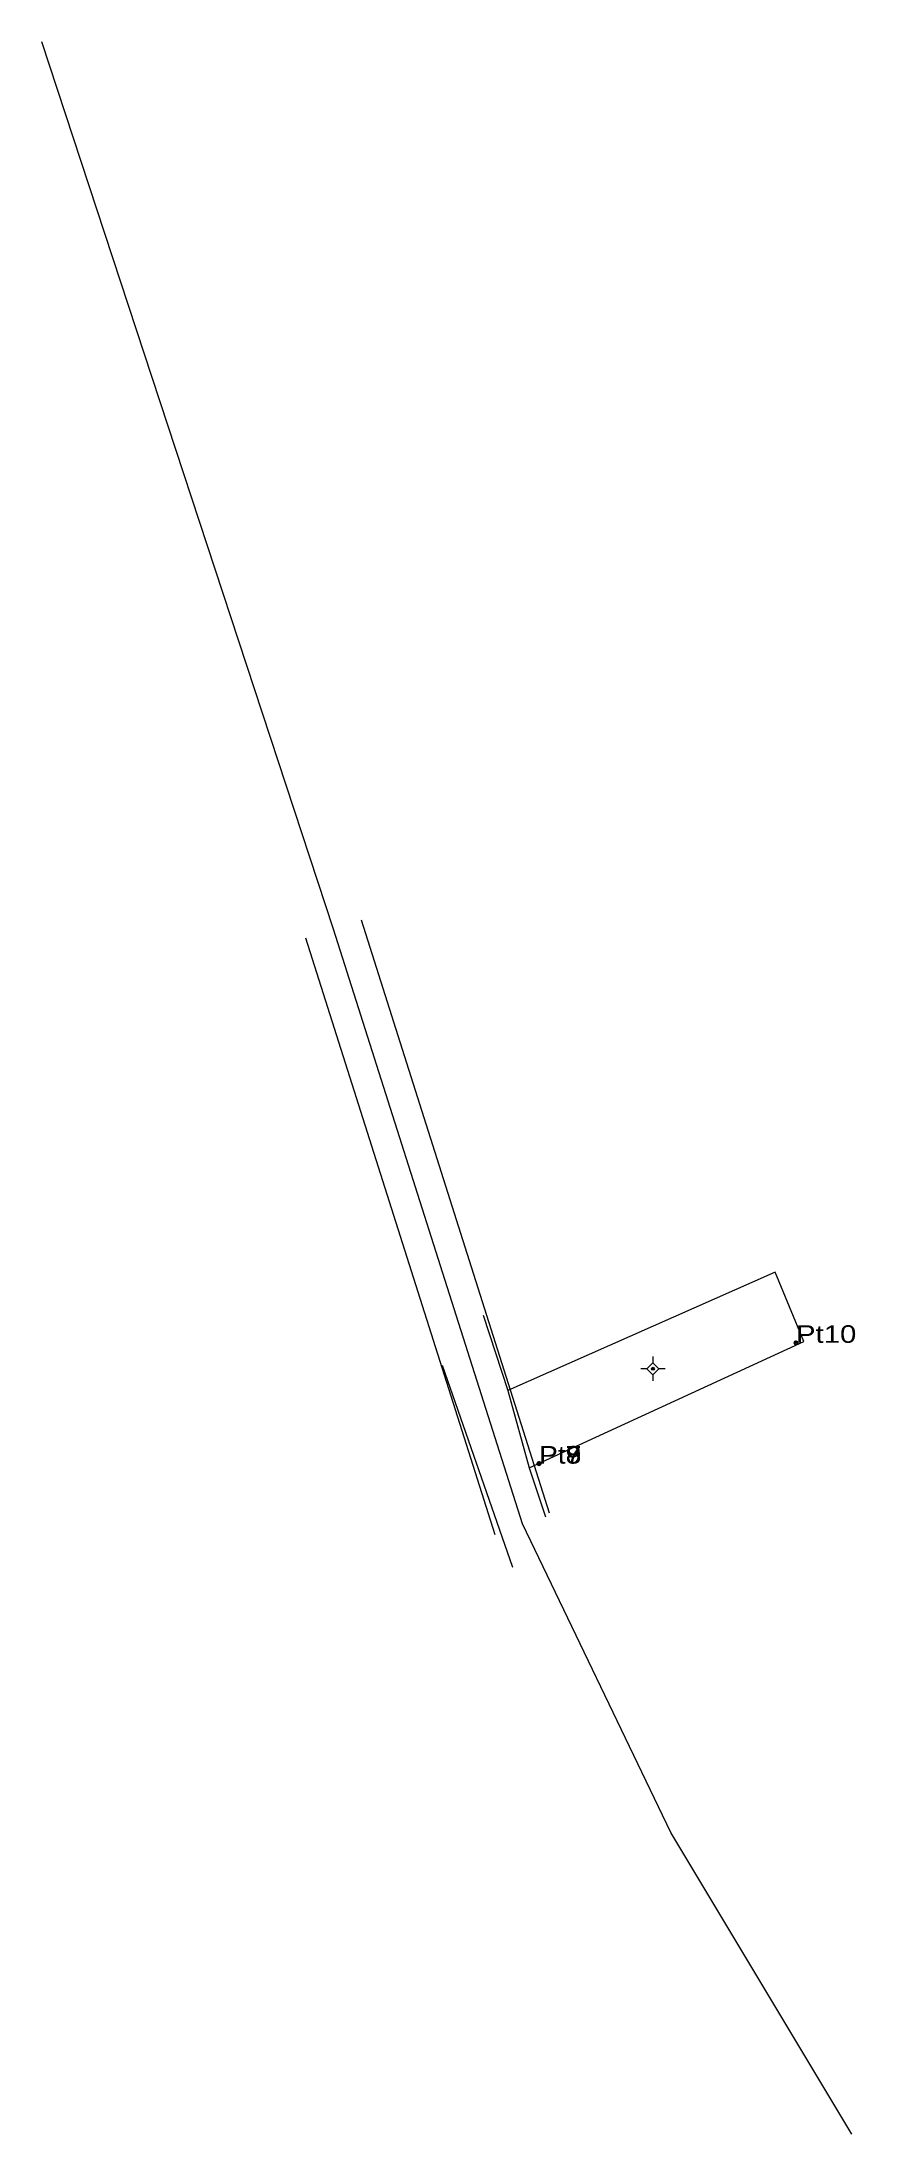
# Model space of a CAD drawing. Header units: metres. Extents: x 551639 to 551935, y 1839258 to 1840180.
# Drawn here: x 551639.4 to 551722.9, y 1839257.6 to 1839472.1 of the extents above; entities outside this region: 11.
import ezdxf

# ---------------------------------------------------------------- set-up
doc = ezdxf.new("R2010")
doc.units = ezdxf.units.M
doc.header["$LTSCALE"] = 0.72
doc.header["$PDMODE"] = 32
doc.header["$PDSIZE"] = 0.36
for name, color, linetype, lineweight in [('10', 7, 'Continuous', 13), ('11', 7, 'Continuous', 13), ('23', 7, 'Continuous', 13), ('28', 7, 'Continuous', 13), ('30', 7, 'Continuous', 13)]:
    doc.layers.add(name, color=color, linetype=linetype, lineweight=lineweight)
doc.layers.add('12', color=7, linetype='Continuous')
doc.layers.add('7', color=7, linetype='Continuous')

msp = doc.modelspace()

# ---------------------------------------------------------------- hatches: boundary and pattern name
at = {"layer": '11'}
msp.add_hatch(color=256, dxfattribs=at).paths.add_polyline_path([(551702.2678, 1839336.0296, 1), (551701.9678, 1839336.0296, 1)])

# ---------------------------------------------------------------- linework, layer by layer
at = {"layer": '10'}
msp.add_line((551687.22, 1839333.79), (551687.23, 1839333.79), dxfattribs=at)
for points in [[(551689.41, 1839325.87), (551717.62, 1839338.83), (551714.67, 1839345.93), (551687.23, 1839333.79)], [(551687.23, 1839333.79), (551687.27, 1839333.68), (551689.41, 1839325.87)]]:
    msp.add_lwpolyline(points, dxfattribs=at)
at = {"layer": '11'}
for p, q in [((551701.49, 1839336.03), (551700.87, 1839336.03)), ((551702.12, 1839337.28), (551702.12, 1839336.65)), ((551702.12, 1839335.4), (551702.12, 1839334.78)), ((551703.37, 1839336.03), (551702.74, 1839336.03))]:
    msp.add_line(p, q, dxfattribs=at)
msp.add_lwpolyline([(551702.12, 1839336.65), (551701.49, 1839336.03), (551702.12, 1839335.4), (551702.74, 1839336.03)], close=True, dxfattribs=at)
msp.add_circle((551702.1178, 1839336.0296), 0.15, dxfattribs=at)
at = {"layer": '23'}
for p, q in [((551684.71, 1839341.54), (551687.23, 1839333.79)), ((551680.5, 1839336.39), (551687.7, 1839315.68)), ((551689.41, 1839325.87), (551691.1, 1839320.84))]:
    msp.add_line(p, q, dxfattribs=at)
at = {"layer": '28'}
msp.add_lwpolyline([(551722.54, 1839257.56), (551703.96, 1839288.49), (551688.73, 1839320.13), (551669.37, 1839381.1), (551639.43, 1839472.07)], dxfattribs=at)
at = {"layer": '30'}
for p, q in [((551691.52, 1839321.24), (551672.22, 1839382.03)), ((551685.93, 1839319.02), (551666.51, 1839380.18))]:
    msp.add_line(p, q, dxfattribs=at)
at = {"layer": '7'}
for p in [(551930.93, 1840178.5), (551924.9, 1840131.6), (551924.9, 1840131.59), (551890.6, 1840129.01), (551890.61, 1840129.01), (551716.8, 1839338.69), (551690.44, 1839326.31), (551690.44, 1839326.3)]:
    msp.add_point(p, dxfattribs=at)

# ---------------------------------------------------------------- texts
at = {"layer": '12'}
for s, width, p in [('Pt2', 1.2, (551930.93, 1840178.5)), ('Pt1', 1.2, (551930.93, 1840178.5)), ('Pt3', 1.2, (551924.9, 1840131.6)), ('Pt4', 1.2, (551924.9, 1840131.58)), ('Pt6', 1.2, (551890.6, 1840129.01)), ('Pt5', 1.2, (551890.6, 1840129.01)), ('Pt10', 1.25, (551716.8, 1839338.69)), ('Pt8', 1.2, (551690.44, 1839326.31)), ('Pt9', 1.2, (551690.44, 1839326.3)), ('Pt7', 1.2, (551690.44, 1839326.31))]:
    msp.add_text(s, height=1.8, dxfattribs=dict(at, width=width)).set_placement(p)

doc.saveas('drawing.dxf')
